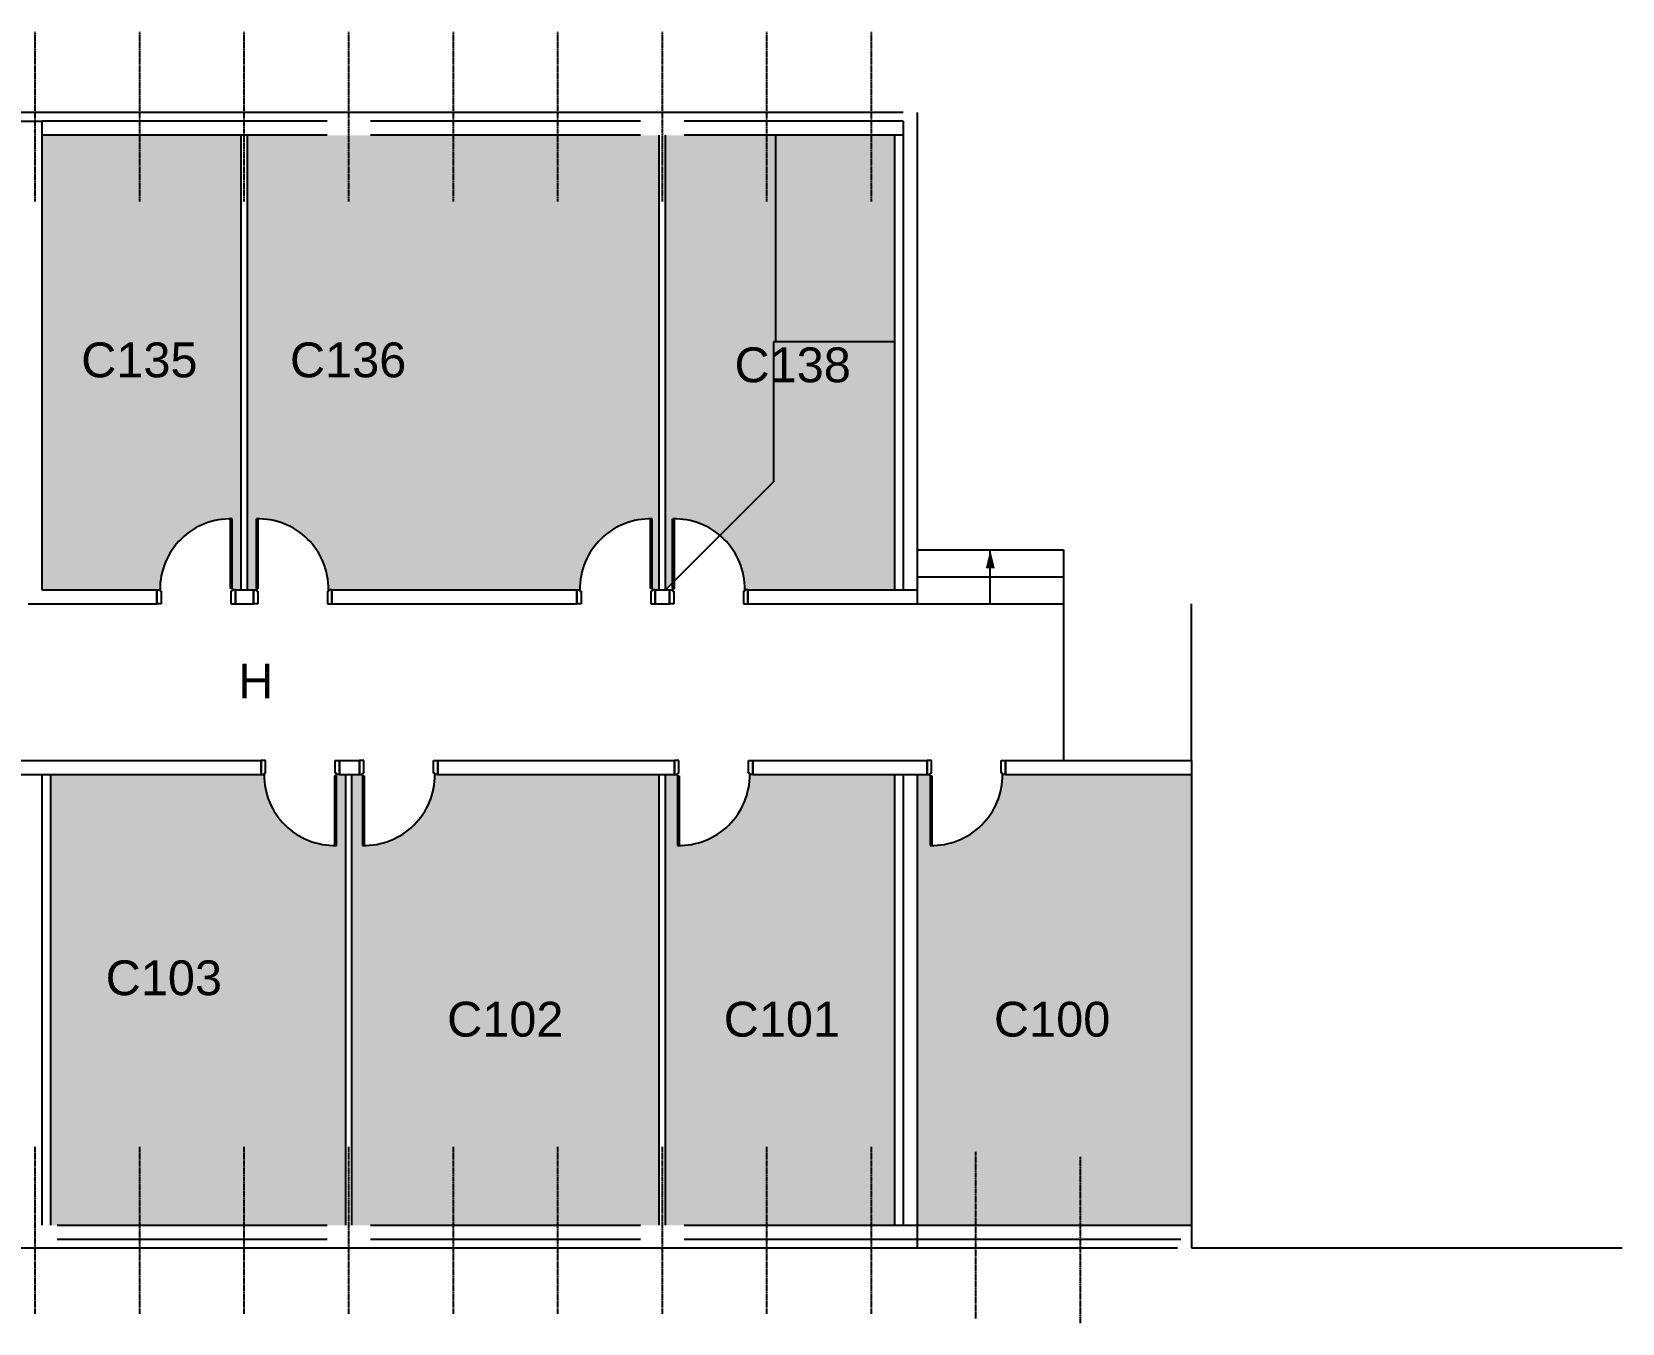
# Model space of a CAD drawing. Extents: x -17026 to -6684, y 7954 to 15956.
# Drawn here: x -8510 to -6684, y 8961 to 10445 of the extents above; entities that cross this region are included whole.
import ezdxf

# ---------------------------------------------------------------- set-up
doc = ezdxf.new("R2010")
doc.units = 0
doc.header["$MEASUREMENT"] = 0
doc.linetypes.add('AXES', pattern=[2, 1.25, -0.25, 0.25, -0.25])
for name, color, linetype in [('BA_AXE_TRAME', 253, 'AXES'), ('BA_CLOISON_EXISTANTE', 4, 'CONTINUOUS'), ('BA_DOUBLAGE', 134, 'CONTINUOUS'), ('BA_ESCALIER', 8, 'CONTINUOUS'), ('BA_MENUIS_EXTERIEURE', 6, 'CONTINUOUS'), ('BA_MENUIS_INTERIEURE', 202, 'CONTINUOUS'), ('BA_STRUCTURE', 5, 'CONTINUOUS'), ('ESP_PAP_CADRE', 7, 'CONTINUOUS'), ('Nom. Circulation', 1, 'CONTINUOUS'), ('SUN', 2, 'CONTINUOUS'), ('TXT_REP_PIECE', 250, 'CONTINUOUS')]:
    doc.layers.add(name, color=color, linetype=linetype)
doc.styles.add('ARIAL', font='arial.ttf')

msp = doc.modelspace()

# ---------------------------------------------------------------- hatches: boundary and pattern name
at = {"layer": 'BA_ESCALIER'}
msp.add_hatch(color=256, dxfattribs=at).paths.add_polyline_path([(-7409.1, 9828.4), (-7404, 9828.4), (-7409.1, 9849.4), (-7414.2, 9828.4)])
at = {"layer": 'SUN'}
h = msp.add_hatch(color=256, dxfattribs=at)
h.dxf.hatch_style = 1
h.paths.add_polyline_path([(-8269.1, 10325.8), (-8497.6, 10325.8), (-8497.6, 9803.5), (-8365.9, 9803.5), (-8362.4, 9803.5, -0.424281), (-8279.5, 9885.1), (-8279.5, 9803.5), (-8275.9, 9803.5), (-8269.1, 9803.5)])
h.paths.add_polyline_path([(-7655.6, 10325.8), (-7760.6, 10325.8), (-7782.1, 10325.8), (-7782.1, 9803.5), (-7773.8, 9811.8), (-7773.8, 9885.1, -0.183608), (-7719.5, 9866), (-7658.1, 9927.5), (-7658.1, 10088.5), (-7655.6, 10088.5)])
h.paths.add_polyline_path([(-7519.1, 10325.8), (-7655.6, 10325.8), (-7655.6, 10088.5), (-7519.1, 10088.5)])
h.paths.add_polyline_path([(-7519.1, 10088.5), (-7658.1, 10088.5), (-7658.1, 9927.5), (-7719.5, 9866, -0.223279), (-7690.8, 9803.5), (-7687.3, 9803.5), (-7519.1, 9803.5)])
h.paths.add_polyline_path([(-8463.1, 10025.6), (-8309.6, 10025.6), (-8309.6, 10108), (-8463.1, 10108)], flags=24)
h.paths.add_polyline_path([(-7713, 10019.9), (-7559.4, 10019.9), (-7559.4, 10102.3), (-7713, 10102.3)], flags=9)
h = msp.add_hatch(color=256, dxfattribs=at)
h.dxf.hatch_style = 1
h.paths.add_polyline_path([(-7789.1, 10325.8), (-7810.6, 10325.8), (-8120.6, 10325.8), (-8170.6, 10325.8), (-8262.1, 10325.8), (-8262.1, 9803.5), (-8251.7, 9803.5), (-8251.7, 9885.1, -0.419182), (-8168.7, 9804.9), (-8168.7, 9803.5), (-8165.2, 9803.5), (-7883.9, 9803.5), (-7880.4, 9803.5, -0.424281), (-7797.4, 9885.1), (-7797.4, 9805), (-7797.4, 9803.5), (-7793.9, 9803.5), (-7789.1, 9803.5)])
h.paths.add_polyline_path([(-8223.3, 10025.6), (-8069.7, 10025.6), (-8069.7, 10108), (-8223.3, 10108)], flags=24)
h = msp.add_hatch(color=256, dxfattribs=at)
h.dxf.hatch_style = 1
h.paths.add_polyline_path([(-8149.1, 9591.5), (-8160, 9591.5), (-8160, 9509.9, -0.419182), (-8242.9, 9590.1), (-8242.9, 9591.5), (-8246.4, 9591.5), (-8487.6, 9591.5), (-8487.6, 9073.5), (-8480.6, 9073.5), (-8170.6, 9073.5), (-8149.1, 9073.5)])
h.paths.add_polyline_path([(-8435, 9315.8), (-8281.4, 9315.8), (-8281.4, 9398.2), (-8435, 9398.2)], flags=24)
h = msp.add_hatch(color=256, dxfattribs=at)
h.dxf.hatch_style = 1
h.paths.add_polyline_path([(-7789.1, 9591.5), (-8043.4, 9591.5), (-8046.9, 9591.5, -0.424281), (-8129.9, 9509.9), (-8129.9, 9591.5), (-8133.4, 9591.5), (-8142.1, 9591.5), (-8142.1, 9073.5), (-8120.6, 9073.5), (-7810.6, 9073.5), (-7789.1, 9073.5)])
h.paths.add_polyline_path([(-7519.1, 9591.5), (-7681.8, 9591.5), (-7685.3, 9591.5, -0.424281), (-7768.3, 9509.9), (-7768.3, 9591.5), (-7771.8, 9591.5), (-7782.1, 9591.5), (-7782.1, 9073.5), (-7760.6, 9073.5), (-7519.1, 9073.5)])
h.paths.add_polyline_path([(-7178.1, 9591.5), (-7391.6, 9591.5), (-7395.1, 9591.5, -0.424281), (-7478.1, 9509.9), (-7478.1, 9591.5), (-7481.6, 9591.5), (-7493.1, 9591.5), (-7493.1, 9073.5), (-7178.1, 9073.5)])
h.paths.add_polyline_path([(-8042.7, 9268.2), (-7889.1, 9268.2), (-7889.1, 9350.6), (-8042.7, 9350.6)], flags=24)
h.paths.add_polyline_path([(-7721.4, 9268.2), (-7567.8, 9268.2), (-7567.8, 9350.6), (-7721.4, 9350.6)], flags=24)
h.paths.add_polyline_path([(-7415, 9268.2), (-7261.4, 9268.2), (-7261.4, 9350.6), (-7415, 9350.6)], flags=24)

# ---------------------------------------------------------------- linework, layer by layer
at = {"layer": 'BA_AXE_TRAME'}
for p, q in [((-8505.6, 10249.8), (-8505.6, 10444.6)), ((-8385.6, 10249.8), (-8385.6, 10444.6)), ((-8265.6, 10249.8), (-8265.6, 10444.6)), ((-8145.6, 10249.8), (-8145.6, 10444.6)), ((-8025.6, 10249.8), (-8025.6, 10444.6)), ((-7905.6, 10249.8), (-7905.6, 10444.6)), ((-7785.6, 10249.8), (-7785.6, 10444.6)), ((-7665.6, 10249.8), (-7665.6, 10444.6)), ((-7545.6, 10249.8), (-7545.6, 10444.6)), ((-8505.6, 8971.9), (-8505.6, 9163.5)), ((-8385.6, 8971.9), (-8385.6, 9163.5)), ((-8265.6, 8971.9), (-8265.6, 9163.5)), ((-8145.6, 8971.9), (-8145.6, 9163.5)), ((-8025.6, 8971.9), (-8025.6, 9163.5)), ((-7905.6, 8971.9), (-7905.6, 9163.5)), ((-7785.6, 8971.9), (-7785.6, 9163.5)), ((-7665.6, 8971.9), (-7665.6, 9163.5)), ((-7545.6, 8971.9), (-7545.6, 9163.5)), ((-7425.6, 8966.5), (-7425.6, 9158)), ((-7305.6, 8961.1), (-7305.6, 9152.6))]:
    msp.add_line(p, q, dxfattribs=at)
at = {"layer": 'BA_CLOISON_EXISTANTE'}
for p, q in [((-8269.1, 9803.5), (-8269.1, 10325.8)), ((-8262.1, 9803.5), (-8262.1, 10325.8)), ((-7789.1, 9803.5), (-7789.1, 10325.8)), ((-7782.1, 9803.5), (-7782.1, 10325.8)), ((-7509.1, 10325.8), (-7516.1, 10325.8)), ((-8149.1, 9073.5), (-8149.1, 9591.5)), ((-8142.1, 9073.5), (-8142.1, 9591.5)), ((-7789.1, 9073.5), (-7789.1, 9591.5)), ((-7782.1, 9073.5), (-7782.1, 9591.5))]:
    msp.add_line(p, q, dxfattribs=at)
at = {"layer": 'BA_DOUBLAGE'}
for p, q in [((-7519.1, 10325.8), (-7519.1, 9803.5)), ((-7519.1, 9591.5), (-7519.1, 9073.5))]:
    msp.add_line(p, q, dxfattribs=at)
at = {"layer": 'BA_DOUBLAGE', "ltscale": 10}
msp.add_line((-8487.6, 9073.5), (-8487.6, 9591.5), dxfattribs=at)
at = {"layer": 'BA_ESCALIER', "linetype": 'Continuous', "ltscale": 7}
for p, q in [((-7493.1, 9849.5), (-7325.1, 9849.5)), ((-7409.1, 9787.5), (-7409.1, 9849.3)), ((-7325.1, 9849.5), (-7325.1, 9607.5)), ((-7493.1, 9818.5), (-7325.1, 9818.5)), ((-7493.1, 9787.5), (-7325.1, 9787.5))]:
    msp.add_line(p, q, dxfattribs=at)
at = {"layer": 'BA_MENUIS_EXTERIEURE'}
for p, q in [((-7509.1, 10351.8), (-9721.3, 10351.8)), ((-8170.6, 10341.8), (-8497.6, 10341.8)), ((-7810.6, 10341.8), (-8120.6, 10341.8)), ((-7509.1, 10341.8), (-7760.6, 10341.8)), ((-8170.6, 10325.8), (-8497.6, 10325.8)), ((-7810.6, 10325.8), (-8120.6, 10325.8)), ((-7509.1, 10325.8), (-7760.6, 10325.8)), ((-8480.6, 9073.5), (-8170.6, 9073.5)), ((-8480.6, 9057.5), (-8170.6, 9057.5)), ((-8120.6, 9073.5), (-7810.6, 9073.5)), ((-8120.6, 9057.5), (-7810.6, 9057.5)), ((-7760.6, 9073.5), (-7178.1, 9073.5)), ((-7760.6, 9057.5), (-7190.3, 9057.5)), ((-7493.1, 9073.5), (-7493.1, 9047.5)), ((-8550.6, 9047.5), (-7194.1, 9047.5))]:
    msp.add_line(p, q, dxfattribs=at)
at = {"layer": 'BA_MENUIS_INTERIEURE'}
for p, q in [((-8281.5, 9805), (-8281.5, 9885.1)), ((-8279.5, 9805), (-8279.5, 9885.1)), ((-8251.7, 9805), (-8251.7, 9885.1)), ((-8249.7, 9805), (-8249.7, 9885.1)), ((-7799.4, 9805), (-7799.4, 9885.1)), ((-7797.4, 9805), (-7797.4, 9885.1)), ((-7773.8, 9805), (-7773.8, 9885.1)), ((-7771.8, 9805), (-7771.8, 9885.1)), ((-8365.9, 9787.5), (-8365.9, 9803.5)), ((-8365.9, 9803.5), (-8362.4, 9803.5)), ((-8360.9, 9787.5), (-8365.9, 9787.5)), ((-8362.4, 9803.5), (-8362.4, 9802)), ((-8362.4, 9802), (-8360.9, 9802)), ((-8360.9, 9802), (-8360.9, 9787.5)), ((-8279.5, 9805), (-8281.5, 9805)), ((-8280.9, 9802), (-8280.9, 9787.5)), ((-8279.4, 9802), (-8280.9, 9802)), ((-8280.9, 9787.5), (-8275.9, 9787.5)), ((-8279.4, 9803.5), (-8279.4, 9802)), ((-8275.9, 9803.5), (-8279.4, 9803.5)), ((-8275.9, 9787.5), (-8275.9, 9803.5)), ((-8255.2, 9803.5), (-8251.7, 9803.5)), ((-8255.2, 9787.5), (-8255.2, 9803.5)), ((-8250.2, 9787.5), (-8255.2, 9787.5)), ((-8251.7, 9805), (-8249.7, 9805)), ((-8251.7, 9803.5), (-8251.7, 9802)), ((-8251.7, 9802), (-8250.2, 9802)), ((-8250.2, 9802), (-8250.2, 9787.5)), ((-8168.7, 9802), (-8170.2, 9802)), ((-8170.2, 9802), (-8170.2, 9787.5)), ((-8170.2, 9787.5), (-8165.2, 9787.5)), ((-8168.7, 9803.5), (-8168.7, 9802)), ((-8165.2, 9803.5), (-8168.7, 9803.5)), ((-8165.2, 9787.5), (-8165.2, 9803.5)), ((-7883.9, 9803.5), (-7880.4, 9803.5)), ((-7883.9, 9787.5), (-7883.9, 9803.5)), ((-7878.9, 9787.5), (-7883.9, 9787.5)), ((-7880.4, 9803.5), (-7880.4, 9802)), ((-7880.4, 9802), (-7878.9, 9802)), ((-7878.9, 9802), (-7878.9, 9787.5)), ((-7797.4, 9805), (-7799.4, 9805)), ((-7797.4, 9802), (-7798.9, 9802)), ((-7798.9, 9802), (-7798.9, 9787.5)), ((-7798.9, 9787.5), (-7793.9, 9787.5)), ((-7793.9, 9803.5), (-7797.4, 9803.5)), ((-7797.4, 9803.5), (-7797.4, 9802)), ((-7793.9, 9787.5), (-7793.9, 9803.5)), ((-7777.3, 9787.5), (-7777.3, 9803.5)), ((-7777.3, 9803.5), (-7773.8, 9803.5)), ((-7772.3, 9787.5), (-7777.3, 9787.5)), ((-7773.8, 9805), (-7771.8, 9805)), ((-7773.8, 9803.5), (-7773.8, 9802)), ((-7773.8, 9802), (-7772.3, 9802)), ((-7772.3, 9802), (-7772.3, 9787.5)), ((-7690.8, 9802), (-7692.3, 9802)), ((-7692.3, 9802), (-7692.3, 9787.5)), ((-7692.3, 9787.5), (-7687.3, 9787.5)), ((-7690.8, 9803.5), (-7690.8, 9802)), ((-7687.3, 9803.5), (-7690.8, 9803.5)), ((-7687.3, 9787.5), (-7687.3, 9803.5)), ((-8241.4, 9607.5), (-8246.4, 9607.5)), ((-8246.4, 9607.5), (-8246.4, 9591.5)), ((-8241.4, 9593), (-8241.4, 9607.5)), ((-8161.4, 9607.5), (-8156.4, 9607.5)), ((-8161.4, 9593), (-8161.4, 9607.5)), ((-8156.4, 9607.5), (-8156.4, 9591.5)), ((-8133.4, 9607.5), (-8133.4, 9591.5)), ((-8128.4, 9607.5), (-8133.4, 9607.5)), ((-8128.4, 9593), (-8128.4, 9607.5)), ((-8048.4, 9593), (-8048.4, 9607.5)), ((-8048.4, 9607.5), (-8043.4, 9607.5)), ((-8043.4, 9607.5), (-8043.4, 9591.5)), ((-7771.8, 9607.5), (-7771.8, 9591.5)), ((-7766.8, 9607.5), (-7771.8, 9607.5)), ((-7766.8, 9593), (-7766.8, 9607.5)), ((-7686.8, 9593), (-7686.8, 9607.5)), ((-7686.8, 9607.5), (-7681.8, 9607.5)), ((-7681.8, 9607.5), (-7681.8, 9591.5)), ((-7481.6, 9607.5), (-7481.6, 9591.5)), ((-7476.6, 9607.5), (-7481.6, 9607.5)), ((-7476.6, 9593), (-7476.6, 9607.5)), ((-7396.6, 9593), (-7396.6, 9607.5)), ((-7396.6, 9607.5), (-7391.6, 9607.5)), ((-7391.6, 9607.5), (-7391.6, 9591.5)), ((-8246.4, 9591.5), (-8242.9, 9591.5)), ((-8242.9, 9591.5), (-8242.9, 9593)), ((-8242.9, 9593), (-8241.4, 9593)), ((-8162, 9590), (-8162, 9509.9)), ((-8160, 9590), (-8162, 9590)), ((-8159.9, 9593), (-8161.4, 9593)), ((-8160, 9590), (-8160, 9509.9)), ((-8159.9, 9591.5), (-8159.9, 9593)), ((-8156.4, 9591.5), (-8159.9, 9591.5)), ((-8133.4, 9591.5), (-8129.9, 9591.5)), ((-8129.9, 9591.5), (-8129.9, 9593)), ((-8129.9, 9593), (-8128.4, 9593)), ((-8129.9, 9590), (-8127.9, 9590)), ((-8129.9, 9590), (-8129.9, 9509.9)), ((-8127.9, 9590), (-8127.9, 9509.9)), ((-8046.9, 9593), (-8048.4, 9593)), ((-8046.9, 9591.5), (-8046.9, 9593)), ((-8043.4, 9591.5), (-8046.9, 9591.5)), ((-7771.8, 9591.5), (-7768.3, 9591.5)), ((-7768.3, 9591.5), (-7768.3, 9593)), ((-7768.3, 9593), (-7766.8, 9593)), ((-7768.3, 9590), (-7766.3, 9590)), ((-7768.3, 9590), (-7768.3, 9509.9)), ((-7766.3, 9590), (-7766.3, 9509.9)), ((-7685.3, 9593), (-7686.8, 9593)), ((-7685.3, 9591.5), (-7685.3, 9593)), ((-7681.8, 9591.5), (-7685.3, 9591.5)), ((-7481.6, 9591.5), (-7478.1, 9591.5)), ((-7478.1, 9591.5), (-7478.1, 9593)), ((-7478.1, 9593), (-7476.6, 9593)), ((-7478.1, 9590), (-7476.1, 9590)), ((-7478.1, 9590), (-7478.1, 9509.9)), ((-7476.1, 9590), (-7476.1, 9509.9)), ((-7395.1, 9593), (-7396.6, 9593)), ((-7395.1, 9591.5), (-7395.1, 9593)), ((-7391.6, 9591.5), (-7395.1, 9591.5))]:
    msp.add_line(p, q, dxfattribs=at)
for centre, radius, start, end in [((-8281.5, 9804.2), 80.9, 88.5337, 180.4961), ((-8249.7, 9804.2), 80.9, 359.5039, 91.4663), ((-7799.5, 9804.2), 80.9, 88.5337, 180.4961), ((-7771.7, 9804.2), 80.9, 359.5039, 91.4663), ((-8281.5, 9805), 0, 180, 270), ((-8280.9, 9802), 0, 180, 270), ((-8250.2, 9802), 0, 270, 0), ((-8249.7, 9805), 0, 270, 0), ((-7799.4, 9805), 0, 180, 270), ((-7798.9, 9802), 0, 180, 270), ((-7772.3, 9802), 0, 270, 0), ((-7771.8, 9805), 0, 270, 0), ((-8162, 9590.8), 80.9, 179.5039, 271.4663), ((-8162, 9590), 0, 90, 180), ((-8161.4, 9593), 0, 90, 180), ((-8127.8, 9590.8), 80.9, 268.5337, 0.4961), ((-8128.4, 9593), 0, 0, 90), ((-8127.9, 9590), 0, 0, 90), ((-7766.2, 9590.8), 80.9, 268.5337, 0.4961), ((-7766.8, 9593), 0, 0, 90), ((-7766.3, 9590), 0, 0, 90), ((-7476, 9590.8), 80.9, 268.5337, 0.4961), ((-7476.6, 9593), 0, 0, 90), ((-7476.1, 9590), 0, 0, 90)]:
    msp.add_arc(centre, radius, start, end, dxfattribs=at)
at = {"layer": 'BA_STRUCTURE'}
for p, q in [((-8753.6, 10341.8), (-8497.6, 10341.8)), ((-8497.6, 9803.5), (-8497.6, 10341.8)), ((-7509.1, 10341.8), (-7509.1, 9803.5)), ((-7493.1, 10351.8), (-7493.1, 9787.5)), ((-8513.6, 9787.5), (-8365.9, 9787.5)), ((-8497.6, 9803.5), (-8365.9, 9803.5)), ((-8365.9, 9803.5), (-8365.9, 9787.5)), ((-8275.9, 9803.5), (-8275.9, 9787.5)), ((-8275.9, 9803.5), (-8255.2, 9803.5)), ((-8275.9, 9787.5), (-8255.2, 9787.5)), ((-8255.2, 9803.5), (-8255.2, 9787.5)), ((-8165.2, 9803.5), (-8165.2, 9787.5)), ((-8165.2, 9803.5), (-7883.9, 9803.5)), ((-8165.2, 9787.5), (-7883.9, 9787.5)), ((-7883.9, 9803.5), (-7883.9, 9787.5)), ((-7793.9, 9803.5), (-7793.9, 9787.5)), ((-7793.9, 9803.5), (-7777.3, 9803.5)), ((-7793.9, 9787.5), (-7777.3, 9787.5)), ((-7777.3, 9803.5), (-7777.3, 9787.5)), ((-7687.3, 9803.5), (-7687.3, 9787.5)), ((-7687.3, 9803.5), (-7493.1, 9803.5)), ((-7687.3, 9787.5), (-7493.1, 9787.5)), ((-7178.1, 9607.5), (-7178.1, 9787.5)), ((-9303.8, 9607.5), (-8246.4, 9607.5)), ((-8246.4, 9607.5), (-8246.4, 9591.5)), ((-8246.4, 9591.5), (-8246.4, 9607.5)), ((-8246.4, 9607.5), (-8246.4, 9591.5)), ((-8246.4, 9607.5), (-8246.4, 9591.5)), ((-8156.4, 9607.5), (-8156.4, 9591.5)), ((-8156.4, 9607.5), (-8133.4, 9607.5)), ((-8156.4, 9591.5), (-8156.4, 9607.5)), ((-8156.4, 9607.5), (-8156.4, 9591.5)), ((-8156.4, 9607.5), (-8156.4, 9591.5)), ((-8133.4, 9607.5), (-8133.4, 9591.5)), ((-8133.4, 9607.5), (-8133.4, 9591.5)), ((-8133.4, 9591.5), (-8133.4, 9607.5)), ((-8043.4, 9607.5), (-8043.4, 9591.5)), ((-8043.4, 9607.5), (-7771.8, 9607.5)), ((-8043.4, 9607.5), (-8043.4, 9591.5)), ((-8043.4, 9591.5), (-8043.4, 9607.5)), ((-7771.8, 9607.5), (-7771.8, 9591.5)), ((-7771.8, 9607.5), (-7771.8, 9591.5)), ((-7771.8, 9591.5), (-7771.8, 9607.5)), ((-7681.8, 9607.5), (-7681.8, 9591.5)), ((-7681.8, 9607.5), (-7481.6, 9607.5)), ((-7681.8, 9607.5), (-7681.8, 9591.5)), ((-7681.8, 9591.5), (-7681.8, 9607.5)), ((-7481.6, 9607.5), (-7481.6, 9591.5)), ((-7481.6, 9607.5), (-7481.6, 9591.5)), ((-7481.6, 9591.5), (-7481.6, 9607.5)), ((-7391.6, 9607.5), (-7391.6, 9591.5)), ((-7391.6, 9607.5), (-7391.6, 9591.5)), ((-7391.6, 9591.5), (-7391.6, 9607.5)), ((-7391.6, 9607.5), (-7178.1, 9607.5)), ((-7178.1, 9607.5), (-7178.1, 9047.5)), ((-9294.9, 9591.5), (-8246.4, 9591.5)), ((-8246.4, 9591.5), (-8246.4, 9598.5)), ((-8156.4, 9591.5), (-8156.4, 9598.5)), ((-8156.4, 9591.5), (-8133.4, 9591.5)), ((-8133.4, 9591.5), (-8133.4, 9598.5)), ((-8043.4, 9591.5), (-8043.4, 9598.5)), ((-8043.4, 9591.5), (-7771.8, 9591.5)), ((-7771.8, 9591.5), (-7771.8, 9598.5)), ((-7681.8, 9591.5), (-7681.8, 9598.5)), ((-7681.8, 9591.5), (-7481.6, 9591.5)), ((-7509.1, 9591.5), (-7509.1, 9073.5)), ((-7493.1, 9591.5), (-7493.1, 9073.5)), ((-7481.6, 9591.5), (-7481.6, 9598.5)), ((-7391.6, 9591.5), (-7391.6, 9598.5)), ((-7391.6, 9591.5), (-7179.1, 9591.5)), ((-7511.4, 9073.5), (-7495.4, 9073.5))]:
    msp.add_line(p, q, dxfattribs=at)
at = {"layer": 'BA_STRUCTURE', "ltscale": 10}
msp.add_line((-8497.6, 9073.5), (-8497.6, 9591.5), dxfattribs=at)
at = {"layer": 'ESP_PAP_CADRE'}
msp.add_line((-7178.1, 9047.5), (-6683.6, 9047.5), dxfattribs=at)
at = {"layer": 'SUN'}
for points in [[(-7655.6, 10325.8), (-7655.6, 10088.5)], [(-7519.1, 10088.5), (-7658.1, 10088.5)], [(-7658.1, 10088.5), (-7658.1, 9927.5)], [(-7782.1, 9803.5), (-7658.1, 9927.5)]]:
    msp.add_lwpolyline(points, dxfattribs=at)

# ---------------------------------------------------------------- texts
at = {"layer": 'Nom. Circulation', "insert": (-8272.6, 9718.8), "char_height": 40, "attachment_point": 1, "style": 'ARIAL'}
msp.add_mtext_dynamic_manual_height_columns('H', width=45.769, gutter_width=12.5, heights=[0], dxfattribs=at)
at = {"layer": 'TXT_REP_PIECE', "char_height": 40, "width": 224.767, "attachment_point": 5}
for s, insert in [('{\\fArial|b0|i0|c0|p34;C135}', (-8386.1, 10067.4)), ('{\\fArial|b0|i0|c0|p34;C136}', (-8146.4, 10067.4)), ('{\\fArial|b0|i0|c0|p34;C138}', (-7636, 10061.7)), ('{\\fArial|b0|i0|c0|p34;C103}', (-8358, 9357.6)), ('{\\fArial|b0|i0|c0|p34;C102}', (-7966, 9310)), ('{\\fArial|b0|i0|c0|p34;C101}', (-7648.4, 9310)), ('{\\fArial|b0|i0|c0|p34;C100}', (-7338.1, 9310))]:
    msp.add_mtext(s, dxfattribs=dict(at, insert=insert))

doc.saveas('drawing.dxf')
